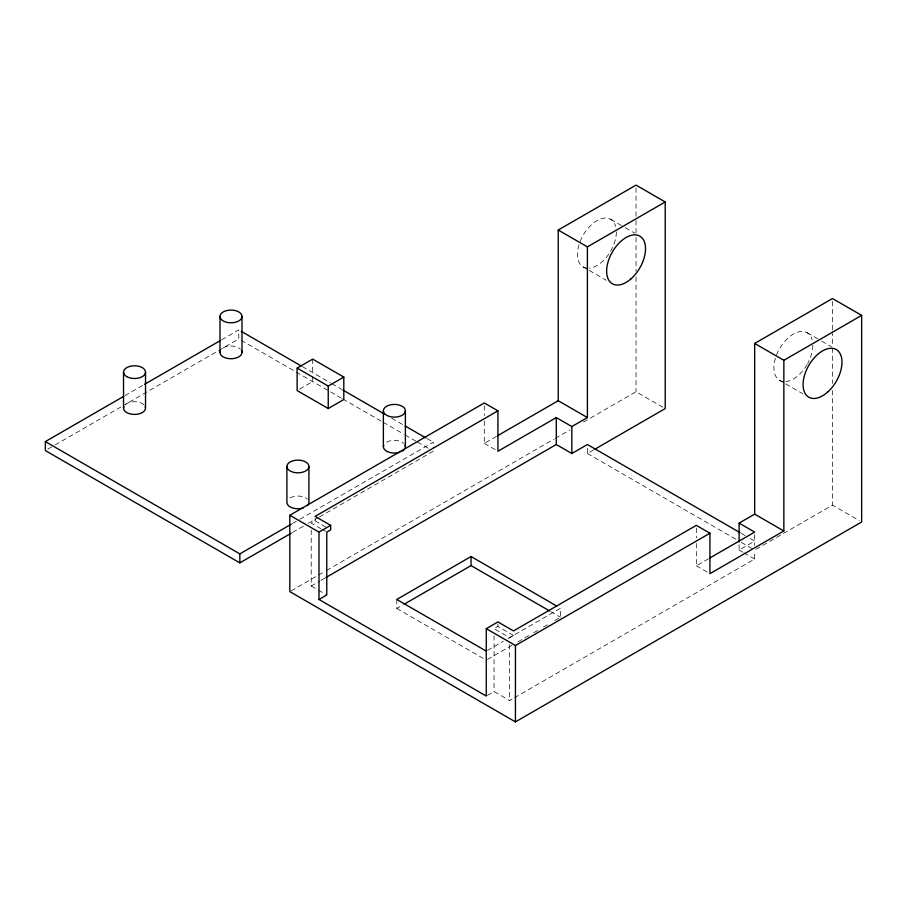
<?xml version="1.0" encoding="UTF-8"?>
<svg xmlns="http://www.w3.org/2000/svg" width="907" height="907" viewBox="0 0 907 907"><rect width="100%" height="100%" fill="white"/><g stroke="black" fill="none" stroke-linecap="round" stroke-linejoin="round"><path stroke-width="0.68" stroke-dasharray="4.54 3.4" d="M124.928 395.656L144.508 384.341M221.637 339.819L238.779 329.921L238.779 338.901L124.928 404.635M47.799 449.169L53.921 445.632M55.146 444.929L123.703 405.338M299.525 389.171L312.688 381.575L312.688 375.963M292.496 523.498L298.618 519.96M299.832 519.258L433.274 442.219L433.274 448.636M292.496 532.477L303.505 526.117M308.403 523.294L318.198 517.636M319.423 516.933L433.274 451.198M325.874 527.092L315.103 520.879L311.214 523.124L320.795 528.656M484.315 421.086L484.315 443.398L496.435 436.403M291.045 590.922L325.296 571.138M326.52 570.435L554.064 439.067M555.288 438.353L569.97 429.884M583.428 422.106L636.034 391.745L662.779 407.175M311.214 530.107L311.214 586.013L319.797 581.058M321.021 580.344L325.919 577.521M587.407 448.364L587.407 453.5L593.484 449.997M396.79 599.47L396.79 608.472L401.665 605.661M513.498 635.422L497.932 626.431L494.043 628.676L509.609 637.666L513.498 635.422L513.498 633.165M487.478 650.41L503.306 641.272M508.169 638.46L560.515 608.223L560.515 617.259L553.213 621.465M487.478 659.423L511.831 645.365M517.908 641.85L528.872 635.524M533.735 632.712L538.611 629.9M543.474 627.088L548.338 624.277M696.327 543.486L696.327 565.798L708.48 558.78M487.376 695.42L494.043 691.565L509.609 700.544L513.283 698.424M739.114 544.688L739.114 550.073L754.669 541.094L748.57 537.568M755.894 549.37L832.479 505.154L859.224 520.595M514.507 697.721L754.669 559.052L754.669 550.968M610.66 219.301L624.039 227.022M625.252 227.714L634.979 233.337M807.105 332.71L820.484 340.431M821.697 341.134L831.424 346.746M583.156 266.941L588.019 269.742M589.233 270.445L606.25 280.274M779.601 380.35L784.464 383.162M785.677 383.865L802.695 393.695M741.246 533.339L747.345 536.865M587.407 453.5L736.359 539.495M741.246 542.318L753.456 549.37M739.114 550.073L742.708 552.148M743.899 552.839L754.669 559.052M484.315 443.398L496.798 450.598M696.327 565.798L708.809 572.997M302.382 366.643L330.522 382.89M331.747 383.593L341.531 389.25M391.688 418.206L403.921 425.258M427.163 438.682L433.274 442.219M241.228 340.318L341.531 398.23M342.755 398.933L381.904 421.54M383.128 422.243L403.921 434.249M405.146 434.952L416.154 441.312M417.379 442.015L429.612 449.078M550.708 611.59L560.515 617.259M321.985 529.337L325.579 531.411M396.79 608.472L483.816 658.709M311.214 586.013L317.201 589.459M318.391 590.151L325.579 594.3M832.479 301.362L832.479 329.672M832.479 331.089L832.479 346.655M832.479 348.061L832.479 383.446M832.479 390.52L832.479 505.154M754.669 534.801L754.669 545.583M696.327 528.157L696.327 537.919M636.034 187.942L636.034 219.086M636.034 220.492L636.034 236.069M636.034 237.475L636.034 271.442M636.034 277.111L636.034 391.745M509.609 644.65L509.609 700.544M497.932 624.186L497.932 626.431M494.043 635.671L494.043 691.565M484.315 405.758L484.315 415.519M315.103 518.634L315.103 520.879M312.688 359.115L312.688 374.557M580.061 241.613A27.505 15.884 -60 0 1 599.448 219.381A27.505 15.884 -60 0 1 615.694 226.455M616.363 231.886A27.505 15.884 -60 0 1 589.471 268.166M587.18 268.177A27.505 15.884 -60 0 1 579.142 244.232M776.505 355.034A27.505 15.884 -60 0 1 795.893 332.801A27.505 15.884 -60 0 1 812.139 339.876M812.808 345.306A27.505 15.884 -60 0 1 807.695 363.435M807.105 364.478A27.505 15.884 -60 0 1 785.916 381.586M783.625 381.598A27.505 15.884 -60 0 1 775.587 357.653M223.213 347.891A10.997 6.349 0 0 1 240.525 349.206M124.996 404.896A10.997 6.349 0 0 1 144.054 404.896M386.597 442.219A10.997 6.349 0 0 1 403.91 443.534M290.127 497.909A10.997 6.349 0 0 1 307.428 499.224"/><path stroke-width="1.36" d="M556.841 606.103L471.05 556.524L396.79 599.47L486.265 651.113M291.272 533.191L239.845 562.873L45.35 450.575L45.35 441.596L123.703 396.359M144.508 384.341L220.412 340.522M297.122 368.095L312.688 359.115L343.81 377.085L343.81 399.545L328.243 408.524L297.122 390.554L297.122 368.095L328.243 386.065L343.81 377.085M497.648 435.7L558.224 400.724L558.224 230.038L636.034 185.119L665.205 201.966L665.205 408.581L594.697 449.294M558.224 230.038L587.407 246.874L665.205 201.966M861.65 315.375L783.852 360.294L783.852 530.98L754.669 514.144L754.669 343.447L832.479 298.528L861.65 315.375L861.65 522.001L515.437 721.881L289.821 591.625L289.821 515.267L484.315 402.969L497.932 410.826L497.932 451.255L556.286 417.571L571.841 426.551L587.407 417.571L587.407 246.874M45.35 441.596L239.845 553.882L291.272 524.201M497.932 410.826L315.103 516.389L330.67 525.368L330.67 529.858L326.769 532.103L326.769 594.992L318.992 599.482L318.992 532.103L289.821 515.267M318.992 532.103L330.67 525.368M325.919 577.521L556.286 444.521L571.841 453.5L587.407 444.521L740.021 532.636M404.103 604.255L471.05 565.594L549.483 610.887M318.992 599.482L486.265 696.054L486.265 628.676L497.932 621.941L513.498 630.921L696.327 525.368L709.943 533.225L709.943 573.655L783.852 530.98M486.265 628.676L515.437 645.523L709.943 533.225M739.114 541.989L739.114 523.124L754.669 514.144M709.693 558.077L754.669 532.103L739.114 523.124M754.669 343.447L783.852 360.294M558.224 400.724L587.407 417.571M241.228 331.327L301.158 365.94M342.755 389.953L384.341 413.966M405.146 425.973L425.939 437.979M571.841 426.551L571.841 453.5M556.286 417.571L556.286 444.521M515.437 645.523L515.437 721.881M471.05 556.524L471.05 565.594M405.384 410.769A10.997 6.349 0 0 1 388.876 416.268A10.997 6.349 0 0 1 388.876 405.27A10.997 6.349 0 0 1 405.384 410.769L405.384 446.709M383.378 410.769L383.378 446.709M328.243 386.065L328.243 408.524M308.913 466.47A10.997 6.349 0 0 1 292.405 471.969A10.997 6.349 0 0 1 292.405 460.971A10.997 6.349 0 0 1 308.913 466.47L308.913 502.399A10.997 6.349 0 0 1 307.428 505.584M286.907 466.47L286.907 502.399A10.997 6.349 0 0 0 303.403 507.909M241.999 316.441A10.997 6.349 0 0 1 225.492 321.951A10.997 6.349 0 0 1 225.492 310.942A10.997 6.349 0 0 1 241.999 316.441L241.999 352.381M239.845 553.882L239.845 562.873M219.993 316.441L219.993 352.381M145.528 372.142L145.528 408.082M123.522 372.142L123.522 408.082M241.625 350.737A10.997 6.349 0 0 1 231.002 358.73A10.997 6.349 0 0 1 220.367 350.737M405.01 445.065A10.997 6.349 0 0 1 405.01 448.353M403.91 449.883A10.997 6.349 0 0 1 402.152 451.198M399.874 452.208A10.997 6.349 0 0 1 387.674 451.743A10.997 6.349 0 0 1 383.752 445.065M145.154 406.438A10.997 6.349 0 0 1 134.519 414.431A10.997 6.349 0 0 1 123.896 406.438M827.558 392.164A27.505 15.884 -60 0 0 836.288 349.558A27.505 15.884 -60 0 0 803.738 378.412A27.505 15.884 -60 0 0 827.558 392.164M631.113 278.744A27.505 15.884 -60 0 0 639.832 236.137A27.505 15.884 -60 0 0 607.293 264.991A27.505 15.884 -60 0 0 631.113 278.744M126.742 376.632A10.997 6.349 0 0 0 145.154 373.786A10.997 6.349 0 0 0 131.674 366.009A10.997 6.349 0 0 0 126.742 376.632"/></g></svg>
